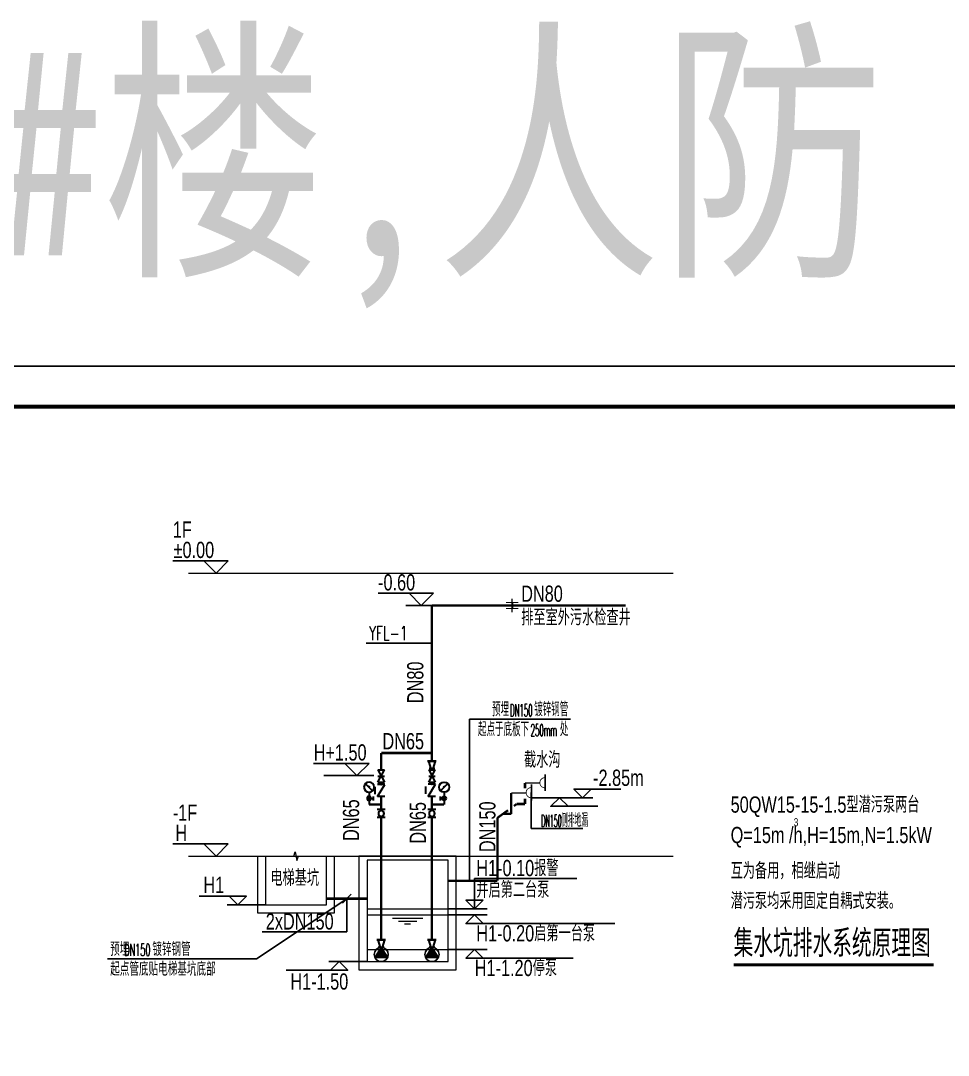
# Model space of a CAD drawing. Extents: x 27938 to 1507990, y 110129 to 923079.
# Drawn here: x 625845 to 648709, y 608576 to 634068 of the extents above; entities that cross this region are included whole.
import ezdxf
from ezdxf.xclip import XClip

# ---------------------------------------------------------------- set-up
doc = ezdxf.new("R2010")
doc.units = 0
doc.header["$LTSCALE"] = 1000
doc.header["$MEASUREMENT"] = 0
doc.header["$XCLIPFRAME"] = 0
for name, color, linetype, lineweight in [('CR-水-PTE－PS污水用电设备', 7, 'Continuous', 25), ('CR-水-PTP－GG公共捕捉点', 1, 'Continuous', 18), ('CR-水-PTP－GG公共说明', 7, 'Continuous', 25), ('CR-水-PTP－PS压力废水标注', 165, 'Continuous', 25), ('CR-水-PTP－PS压力废水管', 163, 'P压力废水管', 20), ('CR-水-PTP－PS排水阀门', 163, 'Continuous', 30), ('CR-水-压力废水标注', 165, 'Continuous', 25), ('CR-水-排水穿墙套管', 60, 'Continuous', 30)]:
    doc.layers.add(name, color=color, linetype=linetype, lineweight=lineweight)
for name, color, linetype in [('DIM_SYMB', 3, 'Continuous'), ('DIM_不分区给水', 3, 'Continuous'), ('DIM_废水', 31, 'Continuous'), ('DOTE', 1, 'Continuous'), ('EQUIP_污水', 7, 'Continuous'), ('HS-A-墙-砼', 41, 'Continuous'), ('PUB_HATCH', 8, 'Continuous'), ('text', 7, 'Continuous'), ('TWT_LEAD', 3, 'Continuous'), ('图框', 140, 'Continuous')]:
    doc.layers.add(name, color=color, linetype=linetype)
doc.layers.add('yichutu', color=7, linetype='Continuous', true_color=0xffffff, plot=False)
doc.styles.add('_TCH_DIM', font='SIMPLEX.shx', dxfattribs={"width": 0.7, "bigfont": 'GBCBIG.shx'})
doc.styles.add('_TCH_DIM_T3', font='SIMPLEX.shx', dxfattribs={"width": 0.494118, "bigfont": 'GBCBIG.shx'})
doc.styles.add('_TWT_SERIAL', font='SIMPLEX', dxfattribs={"width": 0.8, "height": 3.5, "bigfont": 'HZTXT'})
doc.styles.add('CR-Standard', font='xcsg.shx', dxfattribs={"width": 0.7, "bigfont": 'hztxt.shx'})
doc.styles.add('HZ', font='txt', dxfattribs={"bigfont": 'hztxt'})
doc.styles.add('HZTXT', font='COMPLEX', dxfattribs={"width": 0.7, "bigfont": 'HZTXT'})
doc.styles.get("Standard").update_dxf_attribs({"font": 'gbenor.shx', "bigfont": 'gbcbig.shx'})
doc.styles.add('黑体', font='simhei.ttf')
doc.linetypes.add('P压力废水管', pattern='A,3,-0.22,["YF",HZTXT,S=0.2,R=0,X=-0.1,Y=-0.1],-0.3', length=3.52)

# ---------------------------------------------------------------- blocks, each defined once
blk = doc.blocks.new('A$C74D73064')
at = {"layer": 'PUB_HATCH'}
blk.add_hatch(color=256, dxfattribs=at).paths.add_polyline_path([(130604.9, 49118.7), (130304.9, 49118.7), (130304.9, 26773.8), (130604.9, 26473.8)])
at = {"layer": 'DOTE', "color": 5}
blk.add_line((130305, 54519.3), (130305, 3986.3), dxfattribs=at)
at = {"layer": 'HS-A-墙-砼'}
for p, q in [((130304.9, 49118.7), (130304.9, 26773.8)), ((130604.9, 49118.7), (130604.9, 26473.8))]:
    blk.add_line(p, q, dxfattribs=at)
blk = doc.blocks.new('TK')
at = {"layer": '图框'}
blk.add_lwpolyline([(465375, 548714), (549475, 548714), (549475, 489314), (465375, 489314)], close=True, dxfattribs=at)
blk.add_lwpolyline([(465375, 548714), (549475, 548714), (549475, 489314), (465375, 489314)], close=True, dxfattribs=at)
at = {"layer": '图框', "const_width": 100}
blk.add_lwpolyline([(548475, 490314), (548475, 547714), (467875, 547714), (467875, 490314)], close=True, dxfattribs=at)
blk = doc.blocks.new('yct-841-594-84100-59399.9999999999-100-1000.0')
at = {"layer": 'yichutu', "color": 7, "true_color": 0xffffff}
blk.add_lwpolyline([(0, 0), (0, 59400), (84100, 59400), (84100, 0)], close=True, dxfattribs=at)
blk = doc.blocks.new('$VALVE$00000315')
for p, q in [((-125, -75), (-125, 75)), ((-125, 75), (125, -75)), ((-75, 125), (75, 125)), ((125, -75), (125, 75))]:
    blk.add_line(p, q)
for p in [(-125, 0), (125, 0)]:
    blk.add_point(p)
blk.add_solid([(0, 125), (0, 150), (75, 125)])
blk = doc.blocks.new('A$C1D85025E')
for p, q in [((-150, 80), (-150, -80)), ((-150, 80), (150, -80)), ((150, 80), (-150, -80)), ((0, 80), (0, -80)), ((150, 80), (150, -80))]:
    blk.add_line(p, q)
blk = doc.blocks.new('A$C7DE4753E')
for p, q in [((100, 100), (-100, 100)), ((100, -100), (-100, -100))]:
    blk.add_line(p, q)
blk.add_circle((0, 0), 70)
blk = doc.blocks.new('A$C7ECC18EF')
h = blk.add_hatch(color=256)
h.paths.add_polyline_path([(0, 200, 0.414214), (-50, 150), (0, 150)])
h.paths.add_polyline_path([(0, 150), (-50, 150, 0.414214), (0, 100)])
h.paths.add_polyline_path([(50, 150, 0.414214), (0, 200), (0, 100, 0.414214)])
at = {"ltscale": 0.35}
blk.add_line((-77, 348), (77, 502), dxfattribs=at)
for p, q in [((0, 300), (0, 0)), ((-99, 200), (-99, 100)), ((0, 150), (-99, 150))]:
    blk.add_line(p, q)
blk.add_lwpolyline([(77, 502, 0, 41.7, 0), (-26, 430, 41.7, 41.7, 0)], format="xyseb", dxfattribs=at)
blk.add_circle((0, 425), 125, dxfattribs=at)
blk.add_circle((0, 150), 50)
blk = doc.blocks.new('*U155')
for p, q in [((-25, 0), (25, 0)), ((0, -2.5), (0, 2.5))]:
    blk.add_line(p, q)
at = {"const_width": 10}
for points in [[(-55, 0), (-25, 0)], [(-25, 50), (-25, -50)], [(25, 50), (25, -50)], [(55, 0), (25, 0)]]:
    blk.add_lwpolyline(points, dxfattribs=at)
blk = doc.blocks.new('$VALVE$00000486')
for p, q in [((90, 55), (-90, 16)), ((-90, -48), (-90, 48)), ((90, 72), (90, -72)), ((90, 72), (90, -72)), ((90, -72), (90, 72)), ((90, -55), (-90, -16))]:
    blk.add_line(p, q)
for p in [(-90, 0), (90, 0)]:
    blk.add_point(p)
blk = doc.blocks.new('P水泵')
h = blk.add_hatch()
h.set_pattern_fill('ANSI31', color=8, scale=99.65035, style=0)
h.set_pattern_definition([(45, (-87438.395, 132326.591), (-8.8079297, 8.8079297), [])])
h.paths.add_polyline_path([(237, 0), (-97, 216), (-97, -216)])
for p, q in [((237, 0, 0), (-97, 216, 0)), ((-97, 216, 0), (-97, -216, 0)), ((237, 0, 0), (-97, -216, 0)), ((0, 0, 0), (0, 0, 0))]:
    blk.add_line(p, q)
blk.add_circle((0, 0, 0), 237)
blk = doc.blocks.new('A$C6DCB2F17')
at = {"layer": 'CR-水-PTP－GG公共捕捉点', "color": 1, "lineweight": 15}
for p, q in [((2700, -1300), (4700, -1300)), ((2700, -1450), (4700, -1450)), ((2700, -2300), (4700, -2300))]:
    blk.add_line(p, q, dxfattribs=at)
at = {"layer": 'CR-水-PTP－GG公共捕捉点', "color": 1, "lineweight": 9}
for p, q in [((3325, -1530), (4075, -1530)), ((3475, -1606), (3925, -1606)), ((3625, -1667), (3775, -1667))]:
    blk.add_line(p, q, dxfattribs=at)
at = {"layer": 'CR-水-PTP－GG公共捕捉点', "color": 1, "lineweight": 18}
for points in [[(0, 0), (894, 0), (932, 105), (969, -105), (1007, 0), (1900, 0)], [(0, 0), (0, -1400), (1900, -1400), (1900, 0)], [(200, 0), (200, -1200), (1700, -1200), (1700, 0)]]:
    blk.add_lwpolyline(points, dxfattribs=at)
at = {"layer": 'CR-水-PTP－GG公共捕捉点', "color": 1}
for points in [[(4900, 0), (2500, 0), (2500, -2800), (4900, -2800), (4900, 0)], [(4700, -100), (2700, -100), (2700, -2600), (4700, -2600), (4700, -100)]]:
    blk.add_lwpolyline(points, dxfattribs=at)
blk = doc.blocks.new('$ATTACHMENT$00000066')
blk.add_line((-212, 500), (188, 500))
at = {"const_width": 20}
blk.add_lwpolyline([(-134, 500, 1.067664), (116, 500)], format="xyb", dxfattribs=at)
at = {"const_width": 30}
blk.add_lwpolyline([(0, 367), (0, 0)], dxfattribs=at)
at = {"style": 'HZ', "width": 0.7, "flags": 1}
for tag in ['UNIT', 'WHAT', 'SPEC']:
    blk.add_attdef(tag, (0, 0), '', height=0.001, dxfattribs=at)
blk = doc.blocks.new('A$C1B500C0A')
at = {"layer": 'CR-水-PTP－PS压力废水标注'}
for p, q in [((3324, 1650), (4059, 1650)), ((1855, 1438), (2799, 1438)), ((2425, 1438), (3369, 1438)), ((2754, 1226), (3489, 1226))]:
    blk.add_line(p, q, dxfattribs=at)
at = {"layer": 'CR-水-PTP－PS压力废水标注', "elevation": 0}
for points in [[(3324, 1650), (3112, 1438), (2899, 1650)], [(2754, 1226), (2542, 1438), (2330, 1226)]]:
    blk.add_lwpolyline(points, close=True, dxfattribs=at)
at = {"layer": 'CR-水-PTP－PS压力废水管'}
for points, const_width in [([(1693, 1667), (1693, 1798)], 60), ([(1355, 1038), (1355, 1554)], 60), ([(1487, 1282), (1420, 1233)], 55), ([(1487, 1282), (1693, 1282)], 60), ([(1693, 1282), (1693, 1414)], 60), ([(1275, 1129), (1005, 935)], 55), ([(1149, 1038), (1355, 1038)], 60), ([(1014, -609), (1014, 941)], 60), ([(-200, -609), (1014, -609)], 60)]:
    blk.add_lwpolyline(points, dxfattribs=dict(at, const_width=const_width))
at = {"layer": 'DIM_不分区给水'}
for p, q in [((1847, 1563), (1847, 682)), ((1847, 682), (3116, 682))]:
    blk.add_line(p, q, dxfattribs=at)
at = {"layer": 'TWT_LEAD'}
for p, q in [((329, -609), (329, 3373)), ((329, 3373), (2813, 3373))]:
    blk.add_line(p, q, dxfattribs=at)
at = {"layer": 'EQUIP_污水', "rotation": 270}
for p in [(1693, 1798), (1355, 1554)]:
    blk.add_blockref('$ATTACHMENT$00000066', p, dxfattribs=at)
at = {"layer": 'CR-水-PTP－PS压力废水标注', "style": 'CR-Standard', "width": 0.75}
for s, rotation, p in [('截水沟', 0, (1669, 2174)), ('-2.85m', 360, (3372, 1729)), ('DN150', 90, (965, 98))]:
    blk.add_text(s, height=400, rotation=rotation, dxfattribs=at).set_placement(p)
at = {"layer": 'DIM_不分区给水', "color": 7, "style": '_TCH_DIM_T3'}
for s, height, width, p in [('侧排地漏', 337.6, 0.494118, (2581, 717)), ('DN150', 297.5, 0.348789, (2091, 717))]:
    blk.add_text(s, height=height, dxfattribs=dict(at, width=width)).set_placement(p)
at = {"layer": 'TWT_LEAD', "color": 7, "style": '_TCH_DIM'}
for s, height, width, p in [('预埋', 350, 0.6, (882, 3443)), ('镀锌钢管', 350, 0.6, (1920, 3443)), ('DN150', 297.5, 0.423529, (1325, 3443)), ('起点于底板下', 350, 0.6, (535, 2953)), ('处', 350, 0.6, (2553, 2953)), ('250mm', 297.5, 0.423529, (1833, 2953))]:
    blk.add_text(s, height=height, dxfattribs=dict(at, width=width)).set_placement(p)

msp = doc.modelspace()

# ---------------------------------------------------------------- linework, layer by layer
at = {"layer": 'CR-水-PTP－GG公共捕捉点', "color": 245}
for p, q in [((629983.3, 620458.5), (641928.8, 620458.5)), ((629983.3, 613484.7), (641928.8, 613484.7))]:
    msp.add_line(p, q, dxfattribs=at)
at = {"layer": 'CR-水-PTP－GG公共说明'}
for p, q in [((630959.3, 620758.5), (629594.3, 620758.5)), ((630659.3, 620458.5), (630359.3, 620758.5)), ((630659.3, 620458.5), (630959.3, 620758.5)), ((630959.3, 613784.7), (629594.3, 613784.7)), ((630659.3, 613484.7), (630359.3, 613784.7)), ((630659.3, 613484.7), (630959.3, 613784.7))]:
    msp.add_line(p, q, dxfattribs=at)
at = {"layer": 'CR-水-PTP－PS压力废水标注'}
for p, q in [((636018.9, 619958.5), (634653.9, 619958.5)), ((635718.9, 619658.5), (635418.9, 619958.5)), ((635718.9, 619658.5), (636018.9, 619958.5)), ((636110.6, 619658.5), (635336.1, 619658.5)), ((634430.7, 615768.3), (633065.7, 615768.3)), ((634130.7, 615468.3), (633830.7, 615768.3)), ((634130.7, 615468.3), (634430.7, 615768.3)), ((634548.4, 615468.3), (633316.5, 615468.3)), ((637031.4, 612934.9, 0), (639548.8, 612934.9, 0)), ((630982.4, 612496.8), (630246.7, 612496.8)), ((633774, 612327.2), (633988.9, 612542.2)), ((633881.4, 612434.7), (633881.4, 611619.4)), ((631881.4, 612284.7), (630937.4, 612284.7)), ((636381.4, 612184.7), (637343.6, 612184.7)), ((636381.4, 612034.7), (637343.6, 612034.7)), ((637243.6, 611822.5, 0), (640492.8, 611822.5, 0)), ((633881.4, 611619.4), (631800, 611619.4)), ((636381.4, 611184.7), (637343.6, 611184.7)), ((634381.4, 610884.7), (633437.4, 610884.7)), ((637243.6, 610972.5, 0), (639461.8, 610972.5, 0)), ((633482.4, 610672.5), (632391.8, 610672.5))]:
    msp.add_line(p, q, dxfattribs=at)
msp.add_lwpolyline([(639563.4, 619914.9, 0, 0, 0), (640020.1, 619914.9, 80, 0, 0), (640320.1, 619914.9, 0, 0, 0)], format="xyseb", dxfattribs=at)
msp.add_lwpolyline([(637031.4, 612184.7), (637031.4, 612934.9)], dxfattribs=at)
at = {"layer": 'CR-水-PTP－PS压力废水标注', "elevation": 0}
for points in [[(630982.4, 612496.8), (631194.5, 612284.7), (631406.7, 612496.8)], [(633482.4, 610672.5), (633694.5, 610884.7), (633906.7, 610672.5)]]:
    msp.add_lwpolyline(points, close=True, dxfattribs=at)
at = {"layer": 'CR-水-PTP－PS压力废水标注'}
for points in [[(637243.6, 612396.8), (637031.4, 612184.7), (636819.3, 612396.8)], [(637243.6, 611822.5), (637031.4, 612034.7), (636819.3, 611822.5)], [(637243.6, 610972.5), (637031.4, 611184.7), (636819.3, 610972.5)]]:
    msp.add_lwpolyline(points, close=True, dxfattribs=at)
at = {"layer": 'CR-水-PTP－PS压力废水管', "const_width": 60}
for points in [[(635981.4, 619658.5), (640756.3, 619658.5)], [(635981.4, 615824.3), (635981.4, 619658.5)], [(634731.4, 615605.9), (634731.4, 616024.3)], [(634731.4, 616024.3), (635981.4, 616024.3)], [(634731.4, 614633.8), (634731.4, 614946.7)], [(635981.4, 614633.8), (635981.4, 614953.5)], [(634731.4, 614755.9), (634431.4, 614755.9)], [(635981.4, 614755.9), (636281.4, 614755.9)], [(634731.4, 613634.7), (634731.4, 614433.8)], [(635981.4, 613534.7), (635981.4, 614433.8)], [(634731.4, 611424.3), (634731.4, 613634.7)], [(635981.4, 611424.3), (635981.4, 613534.7)], [(633381.4, 612434.7), (634381.4, 612434.7)]]:
    msp.add_lwpolyline(points, dxfattribs=at)
at = {"layer": 'DIM_SYMB', "const_width": 70}
msp.add_lwpolyline([(643416.4, 610803.6), (648344.7, 610803.6)], dxfattribs=at)
at = {"layer": 'DIM_废水'}
msp.add_line((635981.4, 618732.5), (634358.8, 618732.5), dxfattribs=at)
at = {"layer": 'TWT_LEAD'}
for p, q in [((633881.4, 612434.7), (631660.3, 610954.2)), ((633881.4, 612434.7), (631660.3, 610954.2)), ((631660.3, 610954.2), (627981.6, 610954.2))]:
    msp.add_line(p, q, dxfattribs=at)

# ---------------------------------------------------------------- block references
msp.add_blockref('TK', (123131.9, 76845.5))
at = {"ltscale": 0.5}
msp.add_blockref('A$C1B500C0A', (636581.4, 613484.7), dxfattribs=at)
at = {"color": 8}
ref = msp.add_blockref('A$C74D73064', (496096.4, 574050.2), dxfattribs=at)
XClip(ref).set_block_clipping_path([(104713.0339338902, 10073.5896271096), (158713.0208014316, 29573.5896259328)])
at = {"layer": 'CR-水-PTE－PS污水用电设备', "yscale": 0.7382514944798869, "zscale": 0.7382514944798869}
for p, xscale, rotation in [((634731.4, 611059.7, 0), -0.7382514944798869, 270), ((635981.4, 611059.7, 0), 0.7382514944798869, 90)]:
    msp.add_blockref('P水泵', p, dxfattribs=dict(at, xscale=xscale, rotation=rotation))
at = {"layer": 'CR-水-PTP－GG公共捕捉点', "color": 1, "lineweight": 9}
msp.add_blockref('A$C6DCB2F17', (631681.4, 613484.7), dxfattribs=at)
at = {"layer": 'CR-水-PTP－PS排水阀门'}
for name, p, xscale, yscale, zscale, rotation in [('$VALVE$00000486', (635981.4, 615729.5), 1.050001122057439, 1.499998703598976, 1.049999999999999, 89.999996340974), ('$VALVE$00000315', (634731.4, 615101.5), 1.200001358985913, 1.199999056756496, 1.199999999999999, 89.99999181801182), ('$VALVE$00000315', (635981.4, 615105.9), 1.200001358985913, 1.199999056756496, 1.199999999999999, 89.99999181801182), ('$VALVE$00000486', (634731.4, 611329.5), 1.050001122057439, 1.499998703598976, 1.049999999999999, 89.999996340974), ('$VALVE$00000486', (635981.4, 611329.5), 1.050001122057439, 1.499998703598976, 1.049999999999999, 89.999996340974)]:
    msp.add_blockref(name, p, dxfattribs=dict(at, xscale=xscale, yscale=yscale, zscale=zscale, rotation=rotation))
at = {"layer": 'CR-水-PTP－PS排水阀门', "rotation": 90}
for p in [(634731.4, 615455.9), (635981.4, 615455.9)]:
    msp.add_blockref('A$C1D85025E', p, dxfattribs=at)
at = {"layer": 'CR-水-PTP－PS排水阀门', "xscale": -1}
msp.add_blockref('A$C7ECC18EF', (634431.4, 614755.9), dxfattribs=at)
at = {"layer": 'CR-水-PTP－PS排水阀门'}
msp.add_blockref('A$C7ECC18EF', (636281.4, 614755.9), dxfattribs=at)
at = {"layer": 'CR-水-PTP－PS排水阀门', "xscale": -1, "rotation": 180}
for p in [(634731.4, 614533.8), (635981.4, 614533.8)]:
    msp.add_blockref('A$C7DE4753E', p, dxfattribs=at)
at = {"layer": 'CR-水-排水穿墙套管', "xscale": 3, "yscale": 3, "zscale": 3, "rotation": 270}
msp.add_blockref('*U155', (637957.3, 619658.5), dxfattribs=at)
at = {"layer": 'yichutu'}
msp.add_blockref('yct-841-594-84100-59399.9999999999-100-1000.0', (588506.9, 566159.2), dxfattribs=at)

# ---------------------------------------------------------------- texts
at = {"layer": 'CR-水-PTP－GG公共说明', "style": 'CR-Standard', "width": 0.75}
for s, p in [('1F', (629594.3, 621328.5)), ('±0.00', (629613.3, 620828.5)), ('-1F', (629594.3, 614354.7)), ('H', (629656.3, 613854.7))]:
    msp.add_text(s, height=400, dxfattribs=at).set_placement(p)
at = {"layer": 'CR-水-PTP－PS压力废水标注', "style": 'CR-Standard', "width": 0.75}
for s, rotation, p in [('-0.60', 0.00003, (634653.9, 620028.5)), ('DN80', 0.00003, (638181.7, 619749.8)), ('排至室外污水检查井', 0.00003, (638181.7, 619166.7)), ('DN80', 90.00003, (635769.9, 617251.9)), ('DN65', 0.00003, (634760.7, 616115.6)), ('H+1.50', 0.00003, (633065.7, 615838.3)), ('DN65', 90.00003, (634187.4, 613856.7)), ('DN65', 90.00003, (635833.7, 613790.3)), ('H1-0.10报警', 0.00003, (637075.1, 612989.7, 0)), ('电梯基坑', 0.00001, (631998.5, 612748)), ('H1', 0.00003, (630346.7, 612575)), ('并启第二台泵', 0.00003, (637075.1, 612455.5, 0)), ('2xDN150', 0.00003, (631886, 611673.8)), ('H1-0.20启第一台泵', 0.00003, (637075.1, 611382, 0)), ('H1-1.20停泵', 0.00003, (637036.4, 610528.4, 0)), ('H1-1.50', 359.99997, (632491.8, 610194.3))]:
    msp.add_text(s, height=400, rotation=rotation, dxfattribs=at).set_placement(p)
at = {"layer": 'CR-水-压力废水标注', "style": 'CR-Standard', "width": 0.75}
for s, height, p in [('50QW15-15-1.5型潜污泵两台', 400, (643344.4, 614553.7)), ('3', 200, (644900, 614217.7)), ('Q=15m /h,H=15m,N=1.5kW', 400, (643344.4, 613803.7)), ('互为备用，相继启动', 400, (643344.4, 612922.5)), ('潜污泵均采用固定自耦式安装。', 400, (643344.4, 612179.8))]:
    msp.add_text(s, height=height, rotation=0.00001, dxfattribs=at).set_placement(p)
at = {"layer": 'DIM_SYMB', "color": 7}
msp.add_text('集水坑排水系统原理图', height=675.18, dxfattribs=at).set_placement((643416.4, 610995.7))
at = {"layer": 'DIM_废水', "color": 7, "style": '_TWT_SERIAL', "width": 0.64}
msp.add_text('YFL-1', height=350, dxfattribs=at).set_placement((634428.8, 618802.5))
at = {"layer": 'text', "color": 8, "style": '黑体', "width": 0.8}
msp.add_text('Y-11#楼,人防', height=5047.09, dxfattribs=at).set_placement((614120.9, 628285))
at = {"layer": 'TWT_LEAD', "color": 7, "style": '_TCH_DIM'}
for s, height, width, p in [('预埋', 337.59, 0.7, (628051.6, 611024.2)), ('DN150', 297.5, 0.494118, (628395.7, 611024.2)), ('镀锌钢管', 337.59, 0.7, (629088.7, 611024.2)), ('起点管底贴电梯基坑底部', 337.589, 0.7, (628051.6, 610534.2))]:
    msp.add_text(s, height=height, dxfattribs=dict(at, width=width)).set_placement(p)

doc.saveas('drawing.dxf')
